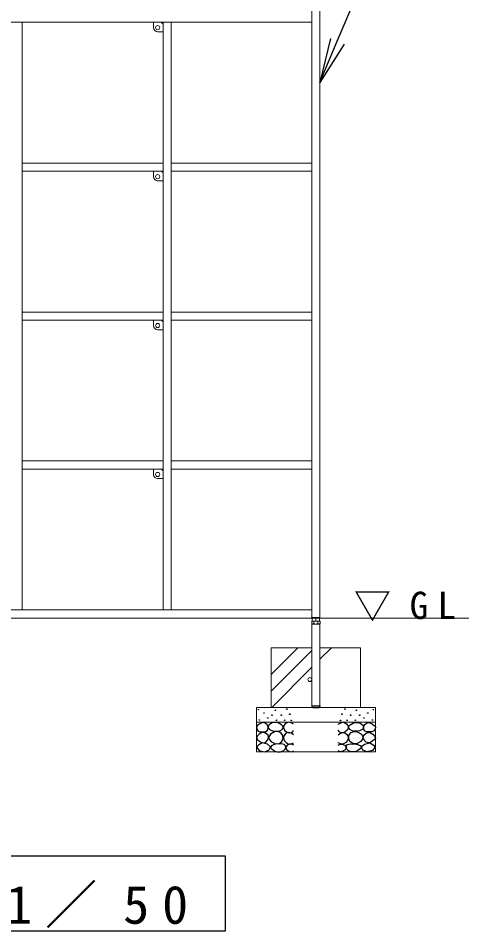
# Model space of a CAD drawing. Units: millimetres, scale not verified. Extents: x -19540 to 0, y -3096 to 13350.
# Drawn here: x -15604 to -14091, y 2009 to 5073 of the extents above; entities that cross this region are included whole.
import ezdxf

# ---------------------------------------------------------------- set-up
doc = ezdxf.new("R2010")
doc.units = ezdxf.units.MM
doc.layers.add('線', color=7, linetype='Continuous', lineweight=13)
doc.layers.add('補助', color=2, linetype='Continuous', lineweight=13)
doc.styles.add('ＭＳ ゴシック', font='')
doc.styles.get('ＭＳ ゴシック').set_extended_font_data('MS Gothic')

msp = doc.modelspace()

# ---------------------------------------------------------------- linework, layer by layer
at = {"layer": '線'}
for p, q in [((-14617.878, 3061.022), (-14617.878, 5104.322)), ((-14590.678, 3061.022), (-14590.678, 5104.322)), ((-14617.878, 5059.122), (-17090.678, 5059.122)), ((-15117.878, 5059.122), (-15590.678, 5059.122)), ((-15590.678, 3086.323), (-15590.678, 5059.122)), ((-15590.678, 3086.323), (-15590.678, 5059.122)), ((-15149.878, 5058.122), (-15149.878, 5041.122)), ((-15148.878, 5059.122), (-15123.292, 5059.122)), ((-15122.585, 5058.83), (-15118.171, 5054.415)), ((-15117.878, 3086.323), (-15117.878, 5059.122)), ((-15117.878, 3086.323), (-15117.878, 5059.122)), ((-15090.678, 3086.323), (-15090.678, 5059.122)), ((-14617.878, 5059.122), (-15090.678, 5059.122)), ((-15090.678, 3086.323), (-15090.678, 5059.122)), ((-15135.878, 5027.122), (-15118.878, 5027.122)), ((-15117.878, 5053.708), (-15117.878, 5028.122)), ((-15117.878, 4586.322), (-15590.678, 4586.322)), ((-15117.878, 4586.322), (-15590.678, 4586.322)), ((-14617.878, 4586.322), (-15090.678, 4586.322)), ((-14617.878, 4586.322), (-15090.678, 4586.322)), ((-15117.878, 4559.122), (-15590.678, 4559.122)), ((-15117.878, 4559.122), (-15590.678, 4559.122)), ((-15149.878, 4558.122), (-15149.878, 4541.122)), ((-15148.878, 4559.122), (-15123.292, 4559.122)), ((-15122.585, 4558.83), (-15118.171, 4554.415)), ((-15117.878, 4553.708), (-15117.878, 4528.122)), ((-14617.878, 4559.122), (-15090.678, 4559.122)), ((-14617.878, 4559.122), (-15090.678, 4559.122)), ((-15135.878, 4527.122), (-15118.878, 4527.122)), ((-15117.878, 4086.322), (-15590.678, 4086.322)), ((-15117.878, 4086.322), (-15590.678, 4086.322)), ((-14617.878, 4086.322), (-15090.678, 4086.322)), ((-14617.878, 4086.322), (-15090.678, 4086.322)), ((-15117.878, 4059.122), (-15590.678, 4059.122)), ((-15117.878, 4059.122), (-15590.678, 4059.122)), ((-15149.878, 4058.122), (-15149.878, 4041.122)), ((-15148.878, 4059.122), (-15123.292, 4059.122)), ((-15122.585, 4058.83), (-15118.171, 4054.415)), ((-15117.878, 4053.708), (-15117.878, 4028.122)), ((-14617.878, 4059.122), (-15090.678, 4059.122)), ((-14617.878, 4059.122), (-15090.678, 4059.122)), ((-15135.878, 4027.122), (-15118.878, 4027.122)), ((-15117.878, 3586.323), (-15590.678, 3586.323)), ((-15117.878, 3586.323), (-15590.678, 3586.323)), ((-14617.878, 3586.323), (-15090.678, 3586.323)), ((-14617.878, 3586.323), (-15090.678, 3586.323)), ((-15117.878, 3559.123), (-15590.678, 3559.123)), ((-15117.878, 3559.123), (-15590.678, 3559.123)), ((-15149.878, 3558.123), (-15149.878, 3541.123)), ((-15148.878, 3559.123), (-15123.292, 3559.123)), ((-15122.585, 3558.83), (-15118.171, 3554.415)), ((-14617.878, 3559.123), (-15090.678, 3559.123)), ((-14617.878, 3559.123), (-15090.678, 3559.123)), ((-15135.878, 3527.123), (-15118.878, 3527.123)), ((-15117.878, 3553.708), (-15117.878, 3528.123)), ((-14617.878, 3086.323), (-17090.678, 3086.323)), ((-14617.878, 3086.323), (-17090.678, 3086.323)), ((-17304.278, 3059.123), (-14090.678, 3059.123)), ((-14617.878, 3059.123), (-17090.678, 3059.123)), ((-14617.878, 3059.123), (-17090.678, 3059.123)), ((-14618.134, 3048.722), (-14590.422, 3048.722)), ((-14618.134, 3048.722), (-14618.134, 3040.083)), ((-14618.134, 3040.083), (-14615.778, 3038.722)), ((-14590.678, 3061.022), (-14617.878, 3061.022)), ((-14617.878, 3038.722), (-14590.678, 3038.722)), ((-14617.878, 3038.722), (-14617.878, 2763.922)), ((-14616.278, 3061.022), (-14616.278, 3048.311)), ((-14616.278, 3061.022), (-14592.278, 3061.022)), ((-14616.278, 3048.311), (-14615.778, 3048.022)), ((-14615.778, 3048.022), (-14592.778, 3048.022)), ((-14592.778, 3038.722), (-14615.778, 3038.722)), ((-14611.206, 3048.722), (-14611.206, 3040.083)), ((-14604.278, 3061.022), (-14604.278, 3049.383)), ((-14597.35, 3048.722), (-14597.35, 3040.083)), ((-14592.278, 3048.311), (-14592.778, 3048.022)), ((-14590.422, 3040.083), (-14592.778, 3038.722)), ((-14592.278, 3061.022), (-14592.278, 3048.311)), ((-14590.678, 3038.722), (-14590.678, 2763.922)), ((-14590.422, 3048.722), (-14590.422, 3040.083)), ((-14754.278, 2959.123), (-14754.278, 2759.123)), ((-14754.278, 2959.123), (-14617.878, 2959.123)), ((-14590.678, 2959.123), (-14454.278, 2959.123)), ((-14454.278, 2959.123), (-14454.278, 2759.123)), ((-14804.278, 2759.123), (-14804.278, 2609.323)), ((-14804.278, 2759.123), (-14404.278, 2759.123)), ((-14590.678, 2763.922), (-14617.878, 2763.922)), ((-14404.278, 2759.123), (-14404.278, 2609.323)), ((-14804.278, 2709.123), (-14404.278, 2709.123)), ((-14804.278, 2609.323), (-14404.278, 2609.323))]:
    msp.add_line(p, q, dxfattribs=at)
at = {"layer": '線', "color": 2, "lineweight": 25}
for p, q in [((-14617.878, 3058.722), (-14617.878, 3061.022)), ((-14590.678, 3058.722), (-14617.878, 3058.722)), ((-14590.678, 3058.722), (-14590.678, 3061.022)), ((-14617.878, 2763.922), (-14617.878, 2761.922)), ((-14617.878, 2763.922), (-14590.678, 2763.922)), ((-14614.878, 2758.922), (-14593.678, 2758.922)), ((-14590.678, 2763.922), (-14590.678, 2761.922))]:
    msp.add_line(p, q, dxfattribs=at)
for points in [[(-14781.829, 2708.725), (-14788.292, 2706.184), (-14794.503, 2702.705), (-14800.361, 2698.667), (-14804.009, 2693.199), (-14802.997, 2685.617), (-14797.989, 2679.258), (-14791.123, 2676.668), (-14783.414, 2676.406), (-14775.802, 2677.011), (-14769.472, 2679.575), (-14765.72, 2684.861), (-14764.403, 2691.298), (-14765.251, 2696.504), (-14768.205, 2701.437), (-14774.365, 2706.265)], [(-14742.406, 2708.816), (-14747.31, 2708.199), (-14752.947, 2706.113), (-14760.918, 2700.325), (-14764.57, 2693.409), (-14763.695, 2689.446), (-14759.974, 2685.03), (-14750.484, 2680.257), (-14740.513, 2678.813), (-14733.163, 2678.64), (-14725.647, 2680.164), (-14718.048, 2684.779), (-14714.295, 2690.976), (-14715.264, 2695.629), (-14719.971, 2700.977), (-14730.639, 2707.183)], [(-14466.151, 2708.816), (-14461.246, 2708.199), (-14455.609, 2706.113), (-14447.638, 2700.325), (-14443.986, 2693.409), (-14444.861, 2689.446), (-14448.582, 2685.03), (-14458.073, 2680.257), (-14468.043, 2678.813), (-14475.393, 2678.64), (-14482.909, 2680.164), (-14490.508, 2684.779), (-14494.262, 2690.976), (-14493.292, 2695.629), (-14488.585, 2700.977), (-14477.917, 2707.183)], [(-14426.727, 2708.725), (-14420.264, 2706.184), (-14414.053, 2702.705), (-14408.195, 2698.667), (-14404.547, 2693.199), (-14405.559, 2685.617), (-14410.567, 2679.258), (-14417.433, 2676.668), (-14425.142, 2676.406), (-14432.755, 2677.011), (-14439.084, 2679.575), (-14442.836, 2684.861), (-14444.154, 2691.298), (-14443.305, 2696.504), (-14440.351, 2701.437), (-14434.191, 2706.265)], [(-14784.364, 2675.772), (-14789.693, 2672.98), (-14795.137, 2668.802), (-14801.586, 2661.982), (-14804.009, 2655.177), (-14800.381, 2650.35), (-14793.87, 2645.989), (-14787.232, 2641.701), (-14780.562, 2639.652), (-14772.918, 2642.098), (-14766.621, 2648.523), (-14763.515, 2656.801), (-14765.037, 2665.317), (-14773.195, 2672.567)], [(-14755.109, 2644.485), (-14742.52, 2637.629), (-14729.161, 2636.647), (-14718.877, 2644.101), (-14714.025, 2655.838), (-14716.305, 2666.616), (-14723.214, 2674.758), (-14732.039, 2678.192), (-14743.216, 2676.921), (-14756.97, 2668.866), (-14762.948, 2658), (-14760.312, 2650.806)], [(-14453.447, 2644.485), (-14466.036, 2637.629), (-14479.395, 2636.647), (-14489.679, 2644.101), (-14494.531, 2655.838), (-14492.251, 2666.616), (-14485.342, 2674.758), (-14476.517, 2678.192), (-14465.34, 2676.921), (-14451.586, 2668.866), (-14445.609, 2658), (-14448.244, 2650.806)], [(-14424.192, 2675.772), (-14418.863, 2672.98), (-14413.419, 2668.802), (-14406.97, 2661.982), (-14404.547, 2655.177), (-14408.175, 2650.35), (-14414.686, 2645.989), (-14421.324, 2641.701), (-14427.994, 2639.652), (-14435.639, 2642.098), (-14441.936, 2648.523), (-14445.042, 2656.801), (-14443.519, 2665.317), (-14435.361, 2672.567)], [(-14785.183, 2639.84), (-14796.503, 2633.821), (-14803.314, 2625.005), (-14794.827, 2613.736), (-14776.392, 2609.622), (-14762.039, 2615.732), (-14756.613, 2626.104), (-14767.395, 2635.213)], [(-14728.08, 2635.695), (-14735.615, 2636.322), (-14743.757, 2634.885), (-14752.684, 2630.827), (-14757.001, 2625.424), (-14754.315, 2620.742), (-14748.352, 2616.234), (-14741.873, 2612.391), (-14734.567, 2610.017), (-14722.718, 2610.251), (-14712.402, 2614.342), (-14707.699, 2619.15), (-14705.645, 2624.884), (-14706.705, 2630.032), (-14710.781, 2634.614), (-14719.179, 2637.154)], [(-14480.476, 2635.695), (-14472.941, 2636.322), (-14464.799, 2634.885), (-14455.872, 2630.827), (-14451.555, 2625.424), (-14454.241, 2620.742), (-14460.204, 2616.234), (-14466.683, 2612.391), (-14473.989, 2610.017), (-14485.838, 2610.251), (-14496.154, 2614.342), (-14500.857, 2619.15), (-14502.911, 2624.884), (-14501.851, 2630.032), (-14497.775, 2634.614), (-14489.377, 2637.154)], [(-14423.373, 2639.84), (-14412.053, 2633.821), (-14405.242, 2625.005), (-14413.729, 2613.736), (-14432.164, 2609.622), (-14446.517, 2615.732), (-14451.943, 2626.104), (-14441.161, 2635.213)]]:
    msp.add_lwpolyline(points, close=True, dxfattribs=at)
for points in [[(-14679.278, 2702.622), (-14687.705, 2707.477), (-14696.388, 2708.958), (-14702.008, 2707.27), (-14707.161, 2703.572), (-14711.633, 2698.263), (-14713.498, 2691.532), (-14709.83, 2682.761), (-14701.774, 2676.323), (-14693.475, 2673.944), (-14686.249, 2675.056), (-14682.199, 2678.432), (-14679.278, 2682.977)], [(-14529.278, 2702.622), (-14520.851, 2707.477), (-14512.168, 2708.958), (-14506.549, 2707.27), (-14501.395, 2703.572), (-14496.923, 2698.263), (-14495.058, 2691.532), (-14498.726, 2682.761), (-14506.782, 2676.323), (-14515.081, 2673.944), (-14522.307, 2675.056), (-14526.358, 2678.432), (-14529.278, 2682.977)], [(-14679.595, 2666.501), (-14686.735, 2671.963), (-14694.804, 2674.422), (-14701.509, 2673.198), (-14707.478, 2669.352), (-14711.87, 2663.571), (-14713.498, 2656.362), (-14710.834, 2647.753), (-14704.626, 2640.836), (-14696.987, 2636.964), (-14689.417, 2636.083), (-14684.263, 2637.522), (-14679.595, 2640.202)], [(-14528.961, 2666.501), (-14521.821, 2671.963), (-14513.753, 2674.422), (-14507.047, 2673.198), (-14501.079, 2669.352), (-14496.686, 2663.571), (-14495.058, 2656.362), (-14497.722, 2647.753), (-14503.93, 2640.836), (-14511.569, 2636.964), (-14519.139, 2636.083), (-14524.293, 2637.522), (-14528.961, 2640.202)], [(-14679.278, 2631.964), (-14685.296, 2635.283), (-14692.586, 2636.083), (-14701.302, 2631.75), (-14705.576, 2624.993), (-14704.964, 2621.323), (-14702.091, 2617.072), (-14694.929, 2611.601), (-14687.516, 2609.785), (-14683.22, 2610.836), (-14679.278, 2612.953)], [(-14529.278, 2631.964), (-14523.26, 2635.283), (-14515.971, 2636.083), (-14507.254, 2631.75), (-14502.98, 2624.993), (-14503.592, 2621.323), (-14506.465, 2617.072), (-14513.627, 2611.601), (-14521.04, 2609.785), (-14525.336, 2610.836), (-14529.278, 2612.953)]]:
    msp.add_lwpolyline(points, dxfattribs=at)
at = {"layer": '線'}
for centre, radius in [((-15135.878, 5041.122), 7), ((-15135.878, 4541.122), 7), ((-15135.878, 4041.122), 7), ((-15135.878, 3541.123), 7), ((-14624.38, 2852.421), 6.501)]:
    msp.add_circle(centre, radius, dxfattribs=at)
at = {"layer": '線', "color": 2, "lineweight": 25}
for centre in [(-14797.672, 2751.499), (-14778.661, 2740.093), (-14751.729, 2732.805), (-14740.322, 2749.282), (-14720.782, 2732.872), (-14701.861, 2753.414), (-14691.86, 2736.386), (-14516.696, 2736.386), (-14506.695, 2753.414), (-14487.774, 2732.872), (-14468.234, 2749.282), (-14456.827, 2732.805), (-14429.895, 2740.093), (-14410.885, 2751.499), (-14794.503, 2716.646), (-14765.67, 2723.3), (-14736.837, 2715.695), (-14709.159, 2715.843), (-14686.995, 2715.302), (-14521.561, 2715.302), (-14499.397, 2715.843), (-14471.719, 2715.695), (-14442.886, 2723.3), (-14414.053, 2716.646)]:
    msp.add_circle(centre, 1, dxfattribs=at)
at = {"layer": '線'}
for centre, radius, start, end in [((-15148.878, 5058.122), 1, 90, 180), ((-15123.292, 5058.122), 1, 45, 90), ((-15135.878, 5041.122), 14, 180, 270), ((-15118.878, 5028.122), 1, 270, 0), ((-15118.878, 5053.708), 1, 0, 45), ((-15148.878, 4558.122), 1, 90, 180), ((-15135.878, 4541.122), 14, 180, 270), ((-15123.292, 4558.122), 1, 45, 90), ((-15118.878, 4553.708), 1, 0, 45), ((-15118.878, 4528.122), 1, 270, 0), ((-15148.878, 4058.122), 1, 90, 180), ((-15123.292, 4058.122), 1, 45, 90), ((-15118.878, 4053.708), 1, 0, 45), ((-15135.878, 4041.122), 14, 180, 270), ((-15118.878, 4028.122), 1, 270, 0), ((-15148.878, 3558.123), 1, 90, 180), ((-15123.292, 3558.123), 1, 45, 90), ((-15118.878, 3553.708), 1, 0, 45), ((-15135.878, 3541.123), 14, 180, 270), ((-15118.878, 3528.123), 1, 270, 0), ((-14614.67, 3046.083), 6.928, 240.00001, 299.99999), ((-14610.278, 3065.641), 17.33, 249.74445, 290.25555), ((-14604.278, 3057.044), 18.321, 247.78075, 292.21925), ((-14598.278, 3065.641), 17.33, 249.74445, 290.25555), ((-14593.886, 3046.083), 6.928, 240.00001, 299.99999)]:
    msp.add_arc(centre, radius, start, end, dxfattribs=at)
at = {"layer": '線', "color": 2, "lineweight": 25}
for centre, start, end in [((-14614.878, 2761.922), 180, 270), ((-14593.678, 2761.922), 270, 0)]:
    msp.add_arc(centre, 3, start, end, dxfattribs=at)
at = {"layer": '補助', "lineweight": 25}
for p, q in [((-14532.294, 4995.292), (-14294.046, 5559.122)), ((-14555.322, 5005.023), (-14590.678, 4857.121)), ((-14590.678, 4857.121), (-14532.294, 4995.292)), ((-14509.265, 4985.561), (-14590.678, 4857.121))]:
    msp.add_line(p, q, dxfattribs=at)
at = {"layer": '補助'}
for p, q in [((-14754.278, 2869.475), (-14664.63, 2959.123)), ((-14754.278, 2813.348), (-14617.878, 2949.748)), ((-14590.678, 2920.821), (-14552.377, 2959.123)), ((-14752.377, 2759.123), (-14617.878, 2893.621))]:
    msp.add_line(p, q, dxfattribs=at)
at = {"layer": '補助', "lineweight": 25}
msp.add_lwpolyline([(-16907.569, 2259.123), (-16907.569, 2009.123), (-14907.569, 2009.123), (-14907.569, 2259.123)], close=True, dxfattribs=at)

# ---------------------------------------------------------------- texts
at = {"layer": '補助', "style": 'ＭＳ ゴシック'}
for s, insert, char_height, attachment_point in [('\\T1.5;▽GL', (-14476.856, 3047.456), 91.64, 7), ('\\T1.5;立面図\\~S=1／50', (-15907.569, 2017.456), 128.3, 8)]:
    msp.add_mtext(s, dxfattribs=dict(at, insert=insert, char_height=char_height, attachment_point=attachment_point))

doc.saveas('drawing.dxf')
